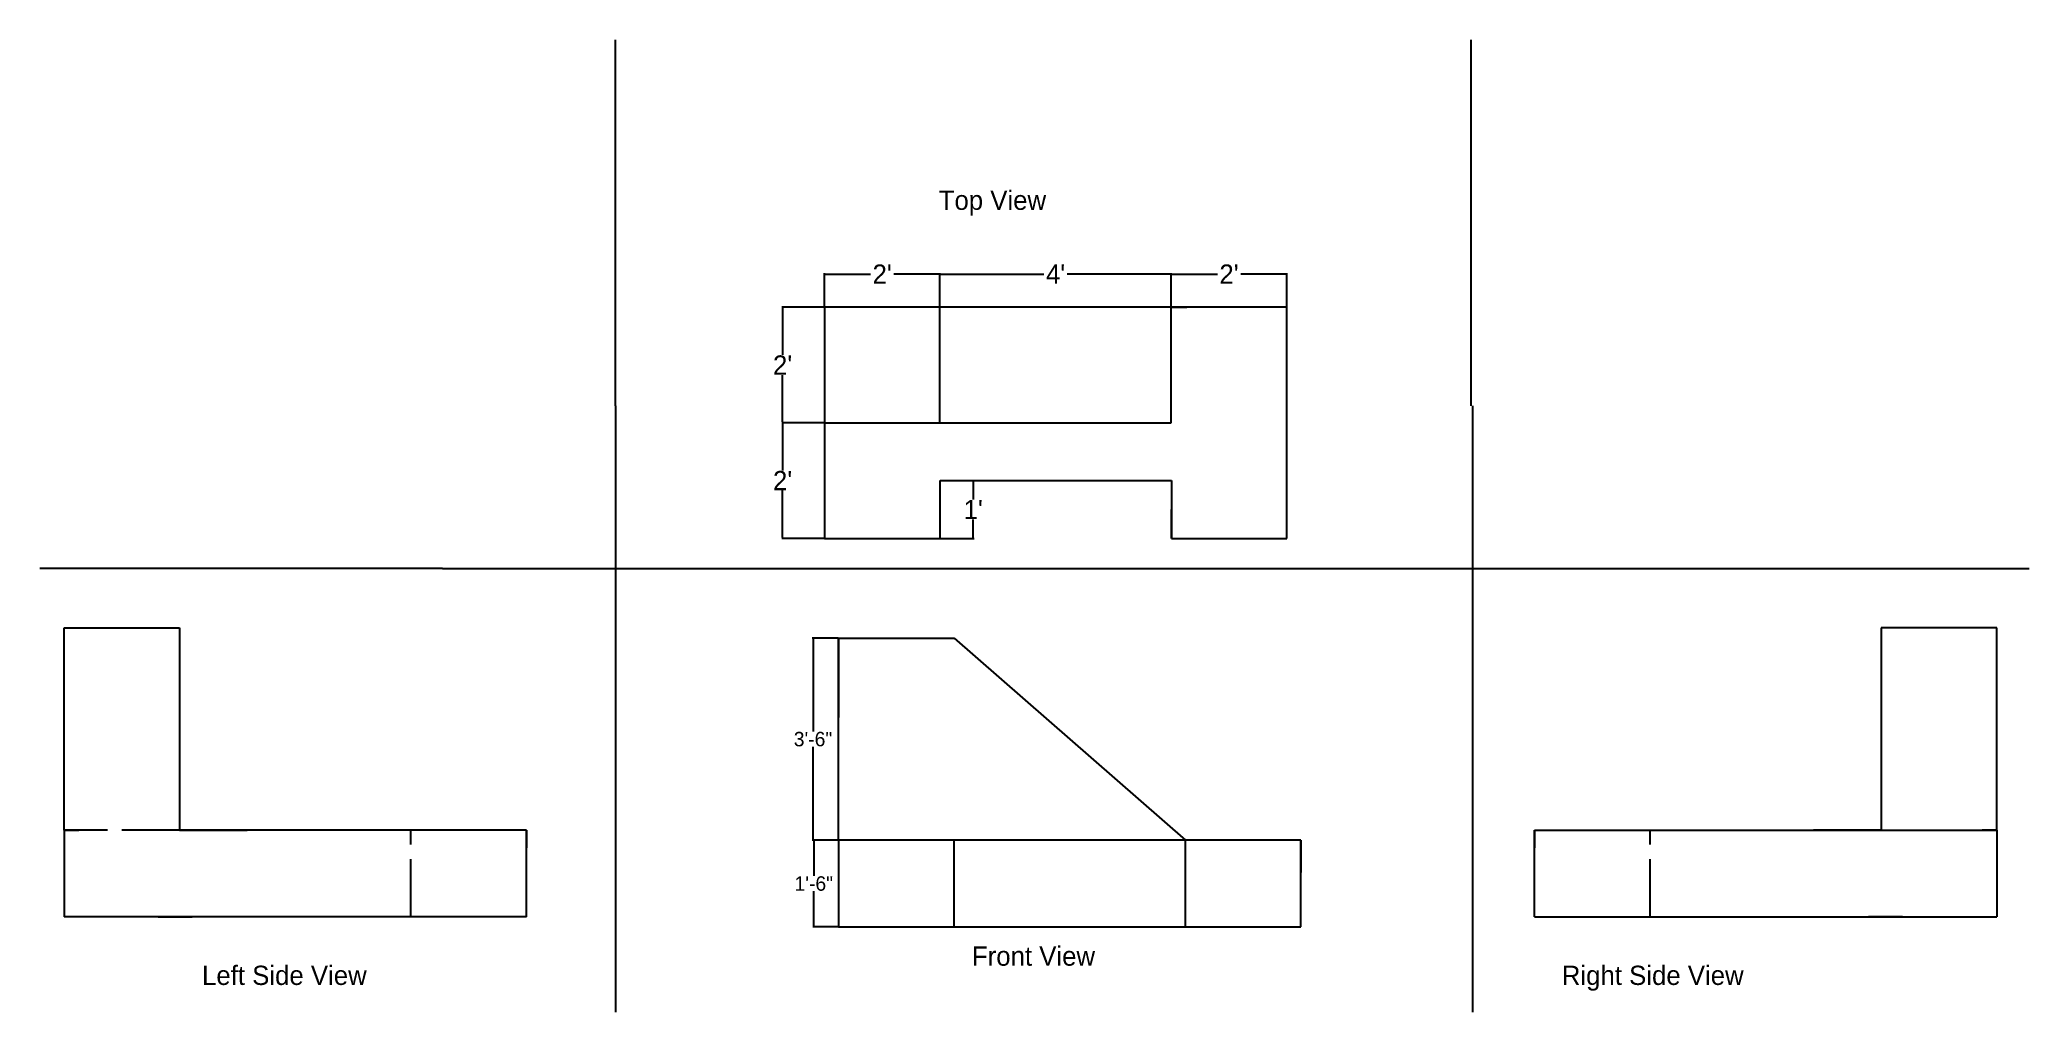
# Model space of a CAD drawing. Header units: inches. Extents: x -138 to 275, y -1 to 201.
import ezdxf

# ---------------------------------------------------------------- set-up
doc = ezdxf.new("R2010")
doc.units = ezdxf.units.IN
doc.header["$MEASUREMENT"] = 0
doc.linetypes.add('ACAD_ISO02W100', pattern=[15, 12, -3])
doc.dimstyles.get("Standard").update_dxf_attribs({"dimtxt": 0.18, "dimasz": 0.18, "dimexe": 0.18, "dimexo": 0.0625, "dimgap": 0.09, "dimtad": 0, "dimtih": 1, "dimtoh": 1, "dimdec": 0, "dimzin": 0, "dimdsep": 46, "dimlunit": 3, "dimtxsty": 'Standard', "dimcen": 0.09, "dimaunit": 1, "dimadec": 0, "dimazin": 0, "dimtfac": 1, "dimtdec": 0, "dimtofl": 0, "dimtmove": 0, "dimatfit": 3, "dimfxl": 1, "dimtolj": 1, "dimtzin": 0, "dimarcsym": 0})

# ---------------------------------------------------------------- blocks, each defined once
blk = doc.blocks.new('*D1')
at = {"color": 0, "lineweight": -2}
for p, q in [((27.55, 34.41), (22.28, 34.41)), ((22.46, 34.23), (22.46, 27)), ((22.46, 16.59), (22.46, 23.82)), ((27.55, 16.41), (22.28, 16.41))]:
    blk.add_line(p, q, dxfattribs=at)
at = {"color": 0}
for points in [[(22.43, 34.23), (22.49, 34.23), (22.46, 34.41)], [(22.43, 16.59), (22.49, 16.59), (22.46, 16.41)]]:
    blk.add_solid(points, dxfattribs=at)
at = {"layer": 'Defpoints', "color": 0}
for p in [(22.46, 34.41), (27.61, 34.41), (27.61, 16.41)]:
    blk.add_point(p, dxfattribs=at)
at = {"color": 0, "insert": (22.46, 25.41), "char_height": 3, "attachment_point": 5}
blk.add_mtext('\\A1;1\'-6"', dxfattribs=at)
blk = doc.blocks.new('*D2')
at = {"color": 0, "lineweight": -2}
for p, q in [((27.55, 76.41), (22.12, 76.41)), ((22.3, 76.23), (22.3, 57)), ((22.3, 34.59), (22.3, 53.82)), ((27.55, 34.41), (22.12, 34.41))]:
    blk.add_line(p, q, dxfattribs=at)
at = {"color": 0}
for points in [[(22.27, 76.23), (22.33, 76.23), (22.3, 76.41)], [(22.27, 34.59), (22.33, 34.59), (22.3, 34.41)]]:
    blk.add_solid(points, dxfattribs=at)
at = {"layer": 'Defpoints', "color": 0}
for p in [(27.61, 76.41), (22.3, 34.41), (27.61, 34.41)]:
    blk.add_point(p, dxfattribs=at)
at = {"color": 0, "insert": (22.3, 55.41), "char_height": 3, "attachment_point": 5}
blk.add_mtext('\\A1;3\'-6"', dxfattribs=at)
blk = doc.blocks.new('*D3')
at = {"color": 0, "lineweight": -2}
for p, q in [((24.6, 145.12), (15.81, 145.12)), ((15.99, 144.94), (15.99, 135.21)), ((15.99, 121.3), (15.99, 131.03)), ((24.6, 121.12), (15.81, 121.12))]:
    blk.add_line(p, q, dxfattribs=at)
at = {"color": 0}
for points in [[(15.96, 144.94), (16.02, 144.94), (15.99, 145.12)], [(15.96, 121.3), (16.02, 121.3), (15.99, 121.12)]]:
    blk.add_solid(points, dxfattribs=at)
at = {"layer": 'Defpoints', "color": 0}
for p in [(24.66, 145.12), (15.99, 121.12), (24.66, 121.12)]:
    blk.add_point(p, dxfattribs=at)
at = {"color": 0, "insert": (15.99, 133.12), "char_height": 4, "attachment_point": 5}
blk.add_mtext("\\A1;2'", dxfattribs=at)
blk = doc.blocks.new('*D4')
at = {"color": 0, "lineweight": -2}
for p, q in [((24.6, 121.12), (15.81, 121.12)), ((15.99, 120.94), (15.99, 111.21)), ((15.99, 97.3), (15.99, 107.03)), ((24.64, 97.12), (15.81, 97.12))]:
    blk.add_line(p, q, dxfattribs=at)
at = {"color": 0}
for points in [[(15.96, 120.94), (16.02, 120.94), (15.99, 121.12)], [(15.96, 97.3), (16.02, 97.3), (15.99, 97.12)]]:
    blk.add_solid(points, dxfattribs=at)
at = {"layer": 'Defpoints', "color": 0}
for p in [(24.66, 121.12), (15.99, 97.12), (24.7, 97.12)]:
    blk.add_point(p, dxfattribs=at)
at = {"color": 0, "insert": (15.99, 109.12), "char_height": 4, "attachment_point": 5}
blk.add_mtext("\\A1;2'", dxfattribs=at)
blk = doc.blocks.new('*D5')
at = {"color": 0, "lineweight": -2}
for p, q in [((24.66, 145.18), (24.66, 152.19)), ((24.84, 152.01), (34.24, 152.01)), ((48.48, 152.01), (39.09, 152.01)), ((48.66, 145.18), (48.66, 152.19))]:
    blk.add_line(p, q, dxfattribs=at)
at = {"color": 0}
for points in [[(24.84, 152.04), (24.84, 151.98), (24.66, 152.01)], [(48.48, 152.04), (48.48, 151.98), (48.66, 152.01)]]:
    blk.add_solid(points, dxfattribs=at)
at = {"layer": 'Defpoints', "color": 0}
for p in [(48.66, 152.01), (24.66, 145.12), (48.66, 145.12)]:
    blk.add_point(p, dxfattribs=at)
at = {"color": 0, "insert": (36.66, 152.01), "char_height": 4, "attachment_point": 5}
blk.add_mtext("\\A1;2'", dxfattribs=at)
blk = doc.blocks.new('*D6')
at = {"color": 0, "lineweight": -2}
for p, q in [((48.66, 145.18), (48.66, 152.19)), ((48.84, 152.01), (70.24, 152.01)), ((96.48, 152.01), (75.09, 152.01)), ((96.66, 145.18), (96.66, 152.19))]:
    blk.add_line(p, q, dxfattribs=at)
at = {"color": 0}
for points in [[(48.84, 152.04), (48.84, 151.98), (48.66, 152.01)], [(96.48, 152.04), (96.48, 151.98), (96.66, 152.01)]]:
    blk.add_solid(points, dxfattribs=at)
at = {"layer": 'Defpoints', "color": 0}
for p in [(96.66, 152.01), (48.66, 145.12), (96.66, 145.12)]:
    blk.add_point(p, dxfattribs=at)
at = {"color": 0, "insert": (72.66, 152.01), "char_height": 4, "attachment_point": 5}
blk.add_mtext("\\A1;4'", dxfattribs=at)
blk = doc.blocks.new('*D7')
at = {"color": 0, "lineweight": -2}
for p, q in [((96.66, 145.18), (96.66, 152.19)), ((96.84, 152.01), (106.26, 152.01)), ((120.52, 152.01), (111.1, 152.01)), ((120.7, 145.18), (120.7, 152.19))]:
    blk.add_line(p, q, dxfattribs=at)
at = {"color": 0}
for points in [[(96.84, 152.04), (96.84, 151.98), (96.66, 152.01)], [(120.52, 152.04), (120.52, 151.98), (120.7, 152.01)]]:
    blk.add_solid(points, dxfattribs=at)
at = {"layer": 'Defpoints', "color": 0}
for p in [(120.7, 152.01), (96.66, 145.12), (120.7, 145.12)]:
    blk.add_point(p, dxfattribs=at)
at = {"color": 0, "insert": (108.68, 152.01), "char_height": 4, "attachment_point": 5}
blk.add_mtext("\\A1;2'", dxfattribs=at)
blk = doc.blocks.new('*D8')
at = {"color": 0, "lineweight": -2}
for p, q in [((48.76, 109.12), (55.75, 109.12)), ((55.57, 108.94), (55.57, 105.21)), ((55.57, 97.3), (55.57, 101.03)), ((48.76, 97.12), (55.75, 97.12))]:
    blk.add_line(p, q, dxfattribs=at)
at = {"color": 0}
for points in [[(55.54, 108.94), (55.6, 108.94), (55.57, 109.12)], [(55.54, 97.3), (55.6, 97.3), (55.57, 97.12)]]:
    blk.add_solid(points, dxfattribs=at)
at = {"layer": 'Defpoints', "color": 0}
for p in [(48.7, 109.12), (55.57, 109.12), (48.7, 97.12)]:
    blk.add_point(p, dxfattribs=at)
at = {"color": 0, "insert": (55.57, 103.12), "char_height": 4, "attachment_point": 5}
blk.add_mtext("\\A1;1'", dxfattribs=at)

msp = doc.modelspace()

# ---------------------------------------------------------------- linework, layer by layer
for p, q in [((-18.69, 124.67), (-18.69, 200.68)), ((158.95, 124.67), (158.95, 200.68)), ((48.66, 145.12), (24.66, 145.12)), ((24.66, 145.12), (24.66, 145.12)), ((24.66, 145.12), (24.66, 121.12)), ((51.93, 145.12), (48.66, 145.12)), ((48.66, 121.12), (48.66, 145.12)), ((99.93, 145.12), (51.93, 145.12)), ((96.66, 121.12), (96.66, 145.12)), ((120.7, 145.12), (96.7, 145.12)), ((96.7, 145.12), (99.93, 145.12)), ((120.7, 121.12), (120.7, 145.12)), ((-18.69, 124.67), (-18.69, -1.3)), ((159.2, 124.67), (159.2, -1.3)), ((24.66, 121.12), (24.66, 121.12)), ((24.66, 121.12), (24.7, 97.12)), ((24.66, 121.12), (48.66, 121.12)), ((48.66, 121.12), (48.66, 121.12)), ((48.66, 121.12), (96.66, 121.12)), ((96.66, 121.12), (96.66, 121.12)), ((120.7, 97.12), (120.7, 121.12)), ((120.7, 121.12), (120.7, 121.12)), ((48.7, 97.12), (48.7, 109.12)), ((48.7, 109.12), (48.7, 109.12)), ((48.7, 109.12), (96.7, 109.12)), ((96.7, 109.12), (96.7, 97.12)), ((96.7, 97.12), (96.7, 103.12)), ((96.7, 103.12), (96.7, 97.12)), ((24.7, 97.12), (48.7, 97.12)), ((48.7, 97.12), (48.7, 97.12)), ((96.7, 97.12), (120.7, 97.12)), ((101.24, 97.12), (101.24, 97.12)), ((-54.66, 90.83), (-138.24, 90.83)), ((-54.66, 90.83), (199.71, 90.83)), ((199.71, 90.83), (274.81, 90.83)), ((-133.21, 36.51), (-133.21, 78.51)), ((-133.21, 78.51), (-133.21, 78.51)), ((-133.21, 78.51), (-109.21, 78.51)), ((-109.21, 78.51), (-109.21, 78.51)), ((-109.21, 78.51), (-109.21, 36.51)), ((244.11, 78.51), (244.11, 78.51)), ((268.11, 78.51), (244.11, 78.51)), ((244.11, 78.51), (244.11, 36.51)), ((268.11, 36.51), (268.11, 78.51)), ((268.11, 78.51), (268.11, 78.51)), ((27.61, 34.41), (27.61, 76.41)), ((27.61, 76.41), (27.61, 59.89)), ((27.61, 76.41), (51.61, 76.41)), ((27.61, 76.41), (27.61, 76.41)), ((51.61, 76.41), (99.61, 34.41)), ((-133.21, 36.51), (-130.16, 36.51)), ((-133.21, 36.51), (-133.21, 18.51)), ((-61.21, 36.51), (-109.21, 36.51)), ((-109.21, 36.51), (-95.16, 36.51)), ((-37.21, 36.51), (-61.21, 36.51)), ((-61.21, 36.51), (-61.21, 36.51)), ((-37.21, 18.51), (-37.21, 36.51)), ((-37.21, 36.51), (-37.21, 32.83)), ((51.61, 34.41), (27.61, 34.41)), ((27.61, 34.41), (27.61, 34.41)), ((27.61, 34.41), (27.61, 16.41)), ((99.61, 34.41), (51.61, 34.41)), ((51.61, 34.41), (51.61, 34.41)), ((51.61, 16.41), (51.61, 34.41)), ((123.61, 34.41), (99.61, 34.41)), ((99.61, 34.41), (99.61, 34.41)), ((99.61, 16.41), (99.61, 34.41)), ((123.61, 16.41), (123.61, 34.41)), ((123.61, 34.41), (123.61, 27.74)), ((172.11, 18.51), (172.11, 36.51)), ((172.11, 36.51), (172.11, 32.83)), ((172.11, 36.51), (196.11, 36.51)), ((196.11, 36.51), (196.11, 36.51)), ((196.11, 36.51), (244.11, 36.51)), ((244.11, 36.51), (230.05, 36.51)), ((244.11, 36.51), (268.11, 36.51)), ((268.11, 36.51), (265.06, 36.51)), ((268.11, 36.51), (268.11, 18.51)), ((-130.59, 18.51), (-133.21, 18.51)), ((-133.21, 18.51), (-133.21, 18.51)), ((-106.59, 18.51), (-130.59, 18.51)), ((-65.63, 18.51), (-113.63, 18.51)), ((-113.63, 18.51), (-106.59, 18.51)), ((-61.21, 18.51), (-65.63, 18.51)), ((-37.21, 18.51), (-61.21, 18.51)), ((172.11, 18.51), (196.11, 18.51)), ((196.11, 18.51), (200.52, 18.51)), ((200.52, 18.51), (248.52, 18.51)), ((248.52, 18.51), (241.48, 18.51)), ((241.48, 18.51), (265.48, 18.51)), ((265.48, 18.51), (268.11, 18.51)), ((268.11, 18.51), (268.11, 18.51)), ((27.61, 16.41), (51.61, 16.41)), ((51.61, 16.41), (51.61, 16.41)), ((51.61, 16.41), (99.61, 16.41)), ((99.61, 16.41), (99.61, 16.41)), ((99.61, 16.41), (123.61, 16.41)), ((123.61, 16.41), (123.61, 16.41)), ((159.2, -1.3), (159.2, -1.3))]:
    msp.add_line(p, q)
at = {"linetype": 'ACAD_ISO02W100'}
for p, q in [((-109.21, 36.51), (-133.21, 36.51)), ((-61.21, 18.51), (-61.21, 36.51)), ((196.11, 18.51), (196.11, 36.51))]:
    msp.add_line(p, q, dxfattribs=at)

# ---------------------------------------------------------------- texts
at = {"char_height": 4}
for s, insert, width, attachment_point in [('Top View', (48.4, 169.35), 108.3906, 1), ('Front View', (55.3, 12.36), 102.2804, 1), ('Left Side View', (-70.36, 8.36), 91.6539, 3), ('Right Side View', (177.77, 8.36), 91.6539, 1)]:
    msp.add_mtext(s, dxfattribs=dict(at, insert=insert, width=width, attachment_point=attachment_point))

# ---------------------------------------------------------------- dimensions: what is measured, and where the dimension line sits
for base, p1, p2, override, picture, middle in [((48.66, 152.01), (24.66, 145.12), (48.66, 145.12), {"dimtxt": 4}, '*D5', (36.66, 152.01)), ((96.66, 152.01), (48.66, 145.12), (96.66, 145.12), {"dimtxt": 4, "dimtmove": 1}, '*D6', (72.66, 152.01)), ((120.7, 152.01), (96.66, 145.12), (120.7, 145.12), {"dimtxt": 4, "dimtmove": 1}, '*D7', (108.68, 152.01))]:
    dim = msp.add_linear_dim(base=base, p1=p1, p2=p2, dimstyle='Standard', override=override)
    dim.commit()
    dim.dimension.update_dxf_attribs({"geometry": picture, "text_midpoint": middle})
for base, p1, p2, picture, middle in [((15.99, 121.12), (24.66, 145.12), (24.66, 121.12), '*D3', (15.99, 133.12)), ((55.57, 109.12), (48.7, 97.12), (48.7, 109.12), '*D8', (55.57, 103.12))]:
    dim = msp.add_linear_dim(base=base, p1=p1, p2=p2, angle=90, dimstyle='Standard', override={"dimtxt": 4})
    dim.commit()
    dim.dimension.update_dxf_attribs({"geometry": picture, "text_midpoint": middle, "dimtype": 160})
for base, p1, p2, override, picture, middle in [((15.99, 97.12), (24.66, 121.12), (24.7, 97.12), {"dimtxt": 4, "dimtmove": 1}, '*D4', (15.99, 109.12)), ((22.3, 34.41), (27.61, 76.41), (27.61, 34.41), {"dimtxt": 3}, '*D2', (22.3, 55.41)), ((22.46, 34.41), (27.61, 16.41), (27.61, 34.41), {"dimtxt": 3}, '*D1', (22.46, 25.41))]:
    dim = msp.add_linear_dim(base=base, p1=p1, p2=p2, angle=90, dimstyle='Standard', override=override)
    dim.commit()
    dim.dimension.update_dxf_attribs({"geometry": picture, "text_midpoint": middle})

doc.saveas('drawing.dxf')
